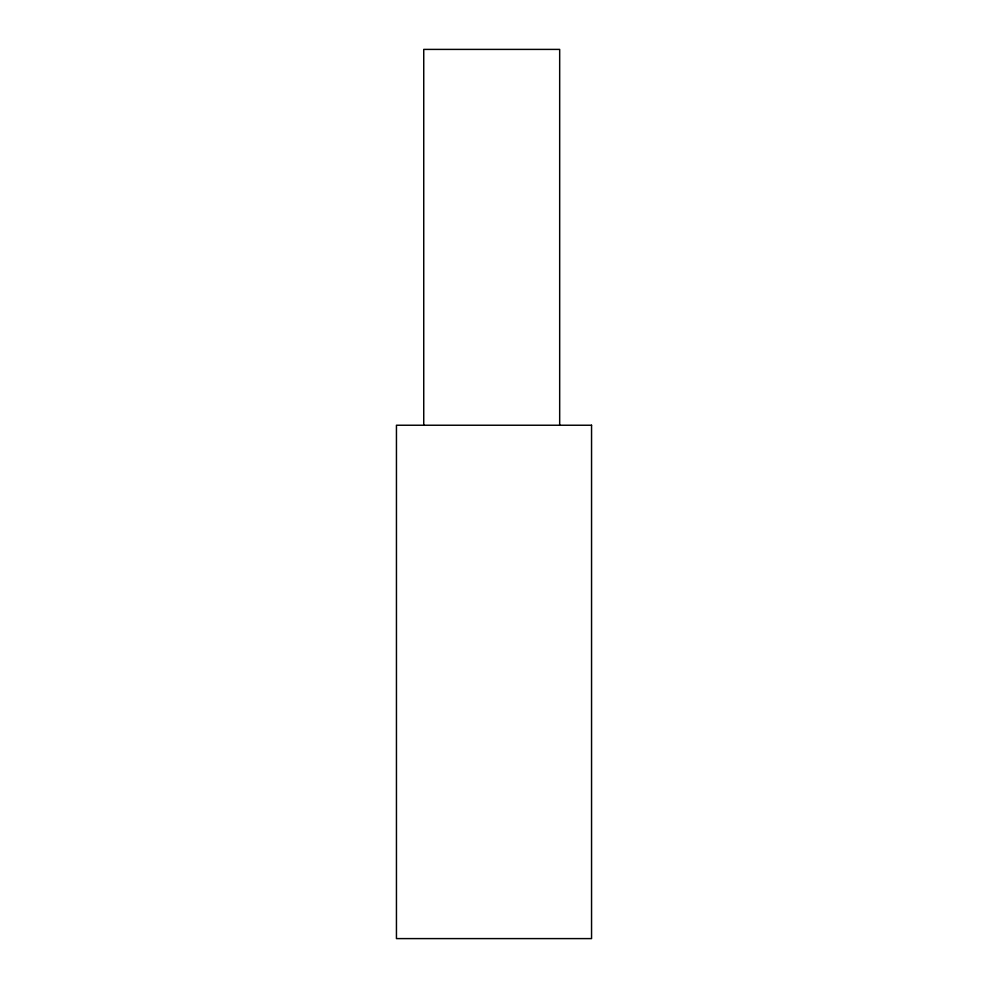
<?xml version="1.0" encoding="UTF-8"?>
<svg xmlns="http://www.w3.org/2000/svg" width="988" height="988" viewBox="0 0 988 988"><rect width="100%" height="100%" fill="white"/><g stroke="black" fill="none" stroke-linecap="round" stroke-linejoin="round"><path stroke-width="1.48" d="M559.677 425.235L559.677 49.4L423.741 49.4L423.741 425.235M591.553 425.235L396.447 425.235L396.447 938.6L591.553 938.6L591.553 425.235"/></g></svg>
